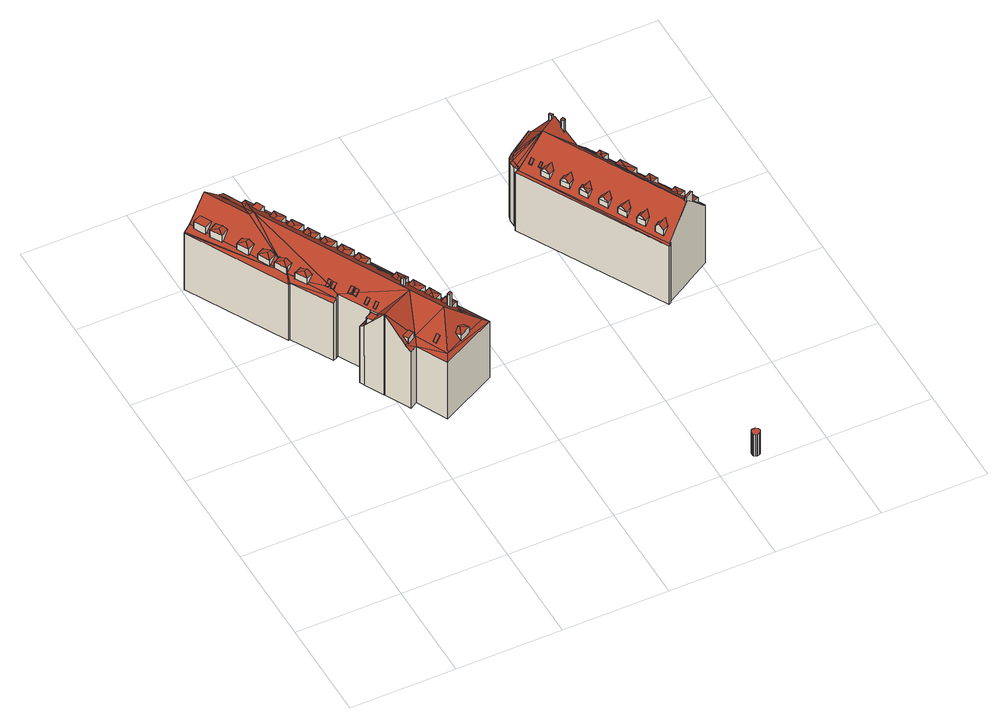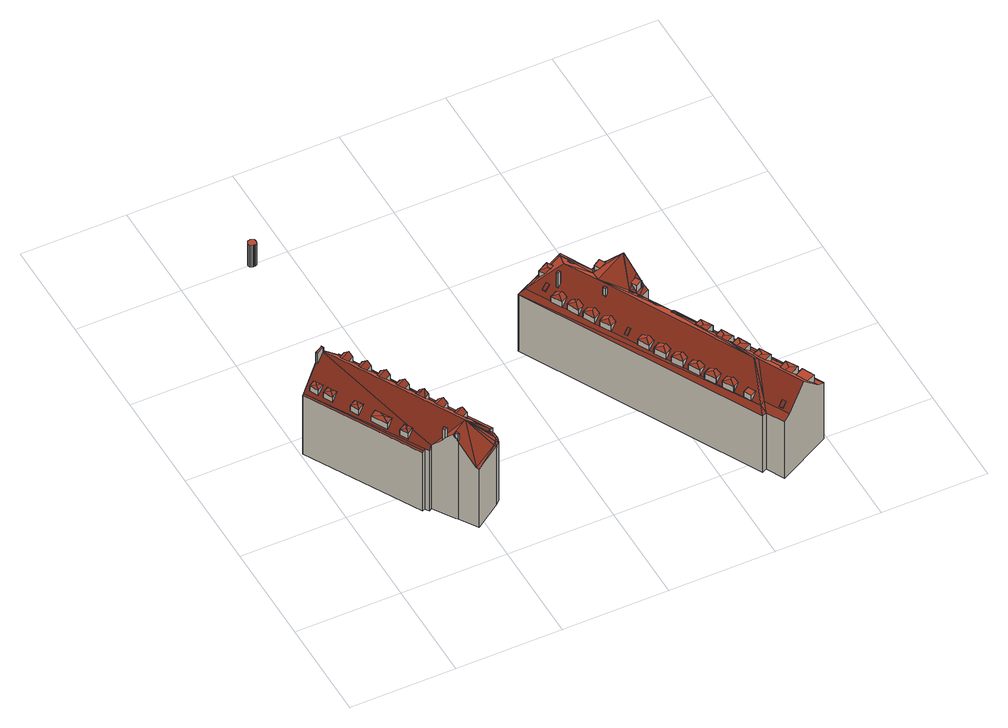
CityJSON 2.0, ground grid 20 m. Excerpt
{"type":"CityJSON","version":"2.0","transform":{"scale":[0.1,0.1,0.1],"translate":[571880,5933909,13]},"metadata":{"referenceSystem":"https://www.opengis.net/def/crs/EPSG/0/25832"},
"CityObjects":{
"building1":{"type":"Building","attributes":{"Grundfläche 2D":"642.432203","Grundhöhe NN":"13.949"},"children":["building1-1","building1-2","building1-3","building1-4","building1-5","building1-6","building1-7","building1-8","building1-9","building1-10","building1-11","building1-12","building1-13","building1-14","building1-15","building1-16","building1-17","building1-18","building1-19","building1-20","building1-21","building1-22","building1-23","building1-24","building1-25","building1-26","building1-27","building1-28","building1-29","building1-30","building1-31","building1-32"],"geometry":[{"type":"Solid","lod":"3","boundaries":[[[[0,1,2]],[[1,0,3,4]],[[5,6,7,8]],[[9,8,7,10,11]],[[12,13,7]],[[13,10,7]],[[14,13,12]],[[15,16,14]],[[17,13,14,18,19]],[[20,21,22,23,24,25,26,27,28,29,30,31,32,33,34,35,36,37,38,39,18,14,16]],[[40,16,15]],[[40,41,42,43]],[[40,43,16]],[[42,44,45,46,43]],[[47,48,47,49]],[[45,50,51,52,53,54,55,56,57,58,49,47,59,46]],[[60,47,49,58,57,56,55,54,53,52,51,50,61,62]],[[61,63,62]],[[62,61,62,60]],[[60,62,63,64,48,47]],[[65,48,64]],[[66,67,65]],[[68,69,48,65,67]],[[70,71,72,73,74,75,76,77]],[[78,79,47,48,80,81,82,83,84]],[[83,82,85,72,71,70,77,76,75,78,84]],[[13,86,10]],[[10,86,75]],[[86,18,39,38,37,36,35,34,33,32,31,30,29,28,27,26,25,24,23,22,21,20,16,78,75]],[[43,78,16]],[[46,78,43]],[[79,78,46,59,47]],[[47,59,47,48]],[[74,87,88,0,89,90,91]],[[0,88,87,74,4,3]],[[91,90,89,92,74]],[[93,74,92]],[[93,75,74]],[[10,94,95,93,8,9,11]],[[10,75,93,95,94]],[[67,72,85,82,81,80,48,69,68]],[[18,86,13,17,19]],[[74,73,1,4]],[[96,0,2,97,98]],[[92,89,0,96,99]],[[93,92,99,100]],[[101,6,5,8,93,100,102]],[[1,73,72,103,104]],[[7,6,101,105]],[[12,7,105,106]],[[14,12,106,107]],[[15,14,107,108]],[[40,15,108,109]],[[41,40,109,110]],[[111,112,113,63,61,50,45,44,42,41,110,114]],[[64,63,113,115]],[[65,64,115,116]],[[66,65,116,117]],[[67,66,117,118]],[[72,67,118,103]],[[2,1,104,97]],[[112,111,114,110,109,108,107,106,105,101,102,100,99,96,98,97,104,103,118,117,116,115,113]]]],"semantics":{"surfaces":[{"type":"RoofSurface"},{"type":"WallSurface"},{"type":"GroundSurface"}],"values":[[0,0,0,0,0,0,0,0,0,0,0,0,0,0,0,0,0,0,0,0,0,0,0,0,0,0,0,0,0,0,0,0,0,0,0,0,0,0,0,0,0,0,1,1,1,1,1,1,1,1,1,1,1,1,1,1,1,1,1,1,1,2]]}}]},
"building1-1":{"type":"BuildingInstallation","parents":["building1"],"geometry":[{"type":"MultiSurface","lod":"3","boundaries":[[[119,120,121,122]],[[122,121,123,124]],[[122,124,119]],[[120,119,125]],[[121,120,125,123]]],"semantics":{"surfaces":[{"type":"RoofSurface"},{"type":"WallSurface"}],"values":[0,1,1,1,1]}}]},
"building1-2":{"type":"BuildingInstallation","parents":["building1"],"geometry":[{"type":"MultiSurface","lod":"3","boundaries":[[[126,127,128,129,130]],[[130,129,131]],[[131,129,128,132,133]],[[126,130,134,54]],[[131,133,53,135]],[[135,134,130,131]]],"semantics":{"surfaces":[{"type":"RoofSurface"},{"type":"WallSurface"}],"values":[0,0,0,1,1,1]}}]},
"building1-3":{"type":"BuildingInstallation","parents":["building1"],"geometry":[{"type":"MultiSurface","lod":"3","boundaries":[[[136,137,138,139,140]],[[137,136,141]],[[142,143,144,145,141,136,140]],[[146,147,137,141]],[[68,81,138,137,147]],[[80,69,146,141,145,144,143]]],"semantics":{"surfaces":[{"type":"RoofSurface"},{"type":"WallSurface"}],"values":[0,0,0,1,1,1]}}]},
"building1-4":{"type":"BuildingInstallation","parents":["building1"],"geometry":[{"type":"MultiSurface","lod":"3","boundaries":[[[148,149,150,151]],[[149,148,152,85]],[[153,154,85,152]],[[155,156,151,150]],[[156,82,153,152,148,151]],[[155,150,149,85,154,85]]],"semantics":{"surfaces":[{"type":"RoofSurface"},{"type":"WallSurface"}],"values":[0,0,1,1,1,1]}}]},
"building1-5":{"type":"BuildingInstallation","parents":["building1"],"geometry":[{"type":"MultiSurface","lod":"3","boundaries":[[[157,158,159,160,161]],[[161,160,162]],[[163,164,162,160,159]],[[32,157,161]],[[33,165,162,164,163,166]],[[165,32,161,162]]],"semantics":{"surfaces":[{"type":"RoofSurface"},{"type":"WallSurface"}],"values":[0,0,0,1,1,1]}}]},
"building1-6":{"type":"BuildingInstallation","parents":["building1"],"geometry":[{"type":"MultiSurface","lod":"3","boundaries":[[[167,168,169,170]],[[170,169,171,172]],[[167,170,172,173]],[[168,167,173,174]],[[171,169,168,174]]],"semantics":{"surfaces":[{"type":"RoofSurface"},{"type":"WallSurface"}],"values":[0,1,1,1,1]}}]},
"building1-7":{"type":"BuildingInstallation","parents":["building1"],"geometry":[{"type":"MultiSurface","lod":"3","boundaries":[[[175,176,90,177,178,179,180]],[[3,181,180,179]],[[181,182,175,180]],[[182,88,176,175]],[[183,3,179,178,177,91,87,184,185]]],"semantics":{"surfaces":[{"type":"RoofSurface"},{"type":"WallSurface"}],"values":[0,1,1,1,1]}}]},
"building1-8":{"type":"BuildingInstallation","parents":["building1"],"geometry":[{"type":"MultiSurface","lod":"3","boundaries":[[[186,187,188,189,190,191,192,193,194]],[[195,196,197,187,186,194,193]],[[198,199,200,192,191,190,189,188,201]],[[200,195,193,192]]],"semantics":{"surfaces":[{"type":"RoofSurface"},{"type":"WallSurface"}],"values":[0,1,1,1]}}]},
"building1-9":{"type":"BuildingInstallation","parents":["building1"],"geometry":[{"type":"MultiSurface","lod":"3","boundaries":[[[202,203,204,205,206,207]],[[207,206,208]],[[209,210,211,208,206,205]],[[212,204,203,202,207,213,28]],[[29,214,208,211,210,209,215]],[[214,213,207,208]]],"semantics":{"surfaces":[{"type":"RoofSurface"},{"type":"WallSurface"}],"values":[0,0,0,1,1,1]}}]},
"building1-10":{"type":"BuildingInstallation","parents":["building1"],"geometry":[{"type":"MultiSurface","lod":"3","boundaries":[[[216,217,218,219]],[[219,218,220,221]],[[216,219,221,222]],[[217,216,222,223]],[[218,217,223,220]]],"semantics":{"surfaces":[{"type":"RoofSurface"},{"type":"WallSurface"}],"values":[0,1,1,1,1]}}]},
"building1-11":{"type":"BuildingInstallation","parents":["building1"],"geometry":[{"type":"MultiSurface","lod":"3","boundaries":[[[224,225,226,227,228]],[[225,224,229]],[[230,231,229,224,228,232,233]],[[226,225,30]],[[31,234,229,231,230,233,235]],[[234,30,225,229]]],"semantics":{"surfaces":[{"type":"RoofSurface"},{"type":"WallSurface"}],"values":[0,0,0,1,1,1]}}]},
"building1-12":{"type":"BuildingInstallation","parents":["building1"],"geometry":[{"type":"MultiSurface","lod":"3","boundaries":[[[236,237,238,239,240]],[[240,239,241]],[[242,241,239,238]],[[58,236,240,62]],[[241,242,57,243]],[[240,241,243,62]]],"semantics":{"surfaces":[{"type":"RoofSurface"},{"type":"WallSurface"}],"values":[0,0,0,1,1,1]}}]},
"building1-13":{"type":"BuildingInstallation","parents":["building1"],"geometry":[{"type":"MultiSurface","lod":"3","boundaries":[[[244,245,246,247,248,249,250]],[[251,252,250,249,248]],[[244,250,252,245]],[[245,253,254,246,245,244]],[[248,247,246,254,251]]],"semantics":{"surfaces":[{"type":"RoofSurface"},{"type":"WallSurface"}],"values":[0,1,1,1,1]}}]},
"building1-14":{"type":"BuildingInstallation","parents":["building1"],"geometry":[{"type":"MultiSurface","lod":"3","boundaries":[[[255,256,257]],[[258,259,260,257,256,261]],[[262,263,264,256,255]],[[264,261,256]],[[265,266,255,257]],[[262,255,266,19]],[[265,257,260,259,17]]],"semantics":{"surfaces":[{"type":"RoofSurface"},{"type":"WallSurface"}],"values":[0,0,0,0,1,1,1]}}]},
"building1-15":{"type":"BuildingInstallation","parents":["building1"],"geometry":[{"type":"MultiSurface","lod":"3","boundaries":[[[267,268,269,270,271,272,273]],[[274,273,272,275]],[[276,277,278,279,275,272,271]],[[280,281,269,270,269,268,267,273,22]],[[282,275,279,278,277,283,23]],[[274,275,282,284]],[[22,273,274,284]]],"semantics":{"surfaces":[{"type":"RoofSurface"},{"type":"WallSurface"}],"values":[0,0,0,1,1,1,1]}}]},
"building1-16":{"type":"BuildingInstallation","parents":["building1"],"geometry":[{"type":"MultiSurface","lod":"3","boundaries":[[[285,286,287,288,289,290]],[[290,289,291]],[[292,293,294,295,296,291,289,288]],[[297,47,285,290]],[[286,285,47]],[[59,49,60,291,296,295,294,293,79]],[[60,297,290,291]]],"semantics":{"surfaces":[{"type":"RoofSurface"},{"type":"WallSurface"}],"values":[0,0,0,1,1,1,1]}}]},
"building1-17":{"type":"BuildingInstallation","parents":["building1"],"geometry":[{"type":"MultiSurface","lod":"3","boundaries":[[[298,299,300,301]],[[302,299,298,303]],[[302,303,304]],[[305,306,301,300]],[[303,298,301,83,307]],[[307,308,304,303]],[[308,309,84,305,300,299,302,304]]],"semantics":{"surfaces":[{"type":"RoofSurface"},{"type":"WallSurface"}],"values":[0,0,0,1,1,1,1]}}]},
"building1-18":{"type":"BuildingInstallation","parents":["building1"],"geometry":[{"type":"MultiSurface","lod":"3","boundaries":[[[310,311,312]],[[313,314,315,316,311,310]],[[317,318,312,311,316]],[[319,26,320,314,313,310]],[[312,318,27,321]],[[321,319,310,312]]],"semantics":{"surfaces":[{"type":"RoofSurface"},{"type":"WallSurface"}],"values":[0,0,0,1,1,1]}}]},
"building1-19":{"type":"BuildingInstallation","parents":["building1"],"geometry":[{"type":"MultiSurface","lod":"3","boundaries":[[[322,323,324]],[[322,325,326,327,328,329,323]],[[330,331,332,333,324,323,329]],[[322,334,20,325]],[[335,326,325,20]],[[327,326,335,336,328]],[[337,338,21,324,333,332,331,330,339]],[[21,334,322,324]]],"semantics":{"surfaces":[{"type":"RoofSurface"},{"type":"WallSurface"}],"values":[0,0,0,1,1,1,1,1]}}]},
"building1-20":{"type":"BuildingInstallation","parents":["building1"],"geometry":[{"type":"MultiSurface","lod":"3","boundaries":[[[340,341,342,343]],[[343,342,344,345]],[[346,340,343,345]],[[341,340,346,347]],[[344,342,341,347]]],"semantics":{"surfaces":[{"type":"RoofSurface"},{"type":"WallSurface"}],"values":[0,1,1,1,1]}}]},
"building1-21":{"type":"BuildingInstallation","parents":["building1"],"geometry":[{"type":"MultiSurface","lod":"3","boundaries":[[[348,349,350,351,352,353]],[[354,355,349,348]],[[355,356,357,351,350,349]],[[357,358,352,351]],[[358,359,354,348,353,352]]],"semantics":{"surfaces":[{"type":"RoofSurface"},{"type":"WallSurface"}],"values":[0,1,1,1,1]}}]},
"building1-22":{"type":"BuildingInstallation","parents":["building1"],"geometry":[{"type":"MultiSurface","lod":"3","boundaries":[[[360,361,362,363,364]],[[364,363,365]],[[365,363,362,366,367]],[[360,364,368,56]],[[365,367,55,369]],[[369,368,364,365]]],"semantics":{"surfaces":[{"type":"RoofSurface"},{"type":"WallSurface"}],"values":[0,0,0,1,1,1]}}]},
"building1-23":{"type":"BuildingInstallation","parents":["building1"],"geometry":[{"type":"MultiSurface","lod":"3","boundaries":[[[370,371,372,373,374,375]],[[375,374,376]],[[376,374,373,377,378]],[[371,370,375,34,379]],[[35,376,378]],[[35,34,375,376]]],"semantics":{"surfaces":[{"type":"RoofSurface"},{"type":"WallSurface"}],"values":[0,0,0,1,1,1]}}]},
"building1-24":{"type":"BuildingInstallation","parents":["building1"],"geometry":[{"type":"MultiSurface","lod":"3","boundaries":[[[380,381,382,383]],[[383,382,384,385]],[[380,383,385,386]],[[381,380,386,387]],[[382,381,387,384]]],"semantics":{"surfaces":[{"type":"RoofSurface"},{"type":"WallSurface"}],"values":[0,1,1,1,1]}}]},
"building1-25":{"type":"BuildingInstallation","parents":["building1"],"geometry":[{"type":"MultiSurface","lod":"3","boundaries":[[[388,389,390,391]],[[391,390,392,52]],[[389,388,51,393]],[[393,392,390,389]]],"semantics":{"surfaces":[{"type":"RoofSurface"},{"type":"WallSurface"}],"values":[0,1,1,1]}}]},
"building1-26":{"type":"BuildingInstallation","parents":["building1"],"geometry":[{"type":"MultiSurface","lod":"3","boundaries":[[[394,395,396,397,398,399,400]],[[396,395,401]],[[394,402,395]],[[402,403,395]],[[401,395,403,404,405]],[[397,396,406,24,398]],[[401,405,25]],[[25,406,396,401]]],"semantics":{"surfaces":[{"type":"RoofSurface"},{"type":"WallSurface"}],"values":[0,0,0,0,0,1,1,1]}}]},
"building1-27":{"type":"BuildingInstallation","parents":["building1"],"geometry":[{"type":"MultiSurface","lod":"3","boundaries":[[[407,408,409,410,411]],[[411,410,412]],[[413,410,409,414,415,416,417]],[[412,410,413]],[[38,407,411]],[[416,39,413,417]],[[412,413,39,418]],[[418,38,411,412]]],"semantics":{"surfaces":[{"type":"RoofSurface"},{"type":"WallSurface"}],"values":[0,0,0,0,1,1,1,1]}}]},
"building1-28":{"type":"BuildingInstallation","parents":["building1"],"geometry":[{"type":"MultiSurface","lod":"3","boundaries":[[[419,420,421,422,423,424,425]],[[425,424,426]],[[423,427,424]],[[426,424,427,428]],[[421,420,419,425,429,36]],[[37,426,428]],[[37,429,425,426]]],"semantics":{"surfaces":[{"type":"RoofSurface"},{"type":"WallSurface"}],"values":[0,0,0,0,1,1,1]}}]},
"building1-29":{"type":"BuildingInstallation","parents":["building1"],"geometry":[{"type":"MultiSurface","lod":"3","boundaries":[[[95,430,431,432,433,434]],[[435,436,433,432]],[[436,11,94,434,433]],[[9,431,430]],[[432,431,9,435]]],"semantics":{"surfaces":[{"type":"RoofSurface"},{"type":"WallSurface"}],"values":[0,1,1,1,1]}}]},
"building1-30":{"type":"BuildingInstallation","parents":["building1"],"geometry":[{"type":"MultiSurface","lod":"3","boundaries":[[[437,438,439,440]],[[441,437,440,442]],[[443,442,440,439,444,76]],[[441,442,443,445]],[[446,438,437,441,445,77]],[[439,438,446,444]]],"semantics":{"surfaces":[{"type":"RoofSurface"},{"type":"WallSurface"}],"values":[0,0,1,1,1,1]}}]},
"building1-31":{"type":"BuildingInstallation","parents":["building1"],"geometry":[{"type":"MultiSurface","lod":"3","boundaries":[[[447,448,449,450,451]],[[448,447,452]],[[450,449,453,454]],[[451,450,454,455]],[[456,452,447,451,455,71]],[[453,449,448,452,456,70]]],"semantics":{"surfaces":[{"type":"RoofSurface"},{"type":"WallSurface"}],"values":[0,0,1,1,1,1]}}]},
"building1-32":{"type":"BuildingInstallation","parents":["building1"],"geometry":[{"type":"MultiSurface","lod":"3","boundaries":[[[457,458,459,460]],[[461,458,457,462]],[[461,463,459,458]],[[460,459,463,464]],[[464,462,457,460]]],"semantics":{"surfaces":[{"type":"RoofSurface"},{"type":"WallSurface"}],"values":[0,1,1,1,1]}}]},
"building2":{"type":"Building","attributes":{"Grundfläche 2D":"1.735998","Grundhöhe NN":"15.320"},"geometry":[{"type":"Solid","lod":"3","boundaries":[[[[465,466,467,468,469,470,471,472,473,474,475,476,477,478,479,480,481,482,483,484,485]],[[486,487,472,471]],[[487,488,473,472]],[[488,489,474,473]],[[489,490,475,474]],[[490,491,476,475]],[[491,492,477,476]],[[492,493,478,477]],[[493,494,479,478]],[[494,495,480,479]],[[495,496,481,480]],[[496,497,482,481]],[[497,498,483,482]],[[498,499,484,483]],[[499,500,485,484]],[[500,501,465,485]],[[501,502,466,465]],[[502,503,467,466]],[[503,504,468,467]],[[505,486,471,470]],[[504,506,469,468]],[[506,505,470,469]],[[498,497,496,495,494,493,492,491,490,489,488,487,486,505,506,504,503,502,501,500,499]]]],"semantics":{"surfaces":[{"type":"RoofSurface"},{"type":"WallSurface"},{"type":"GroundSurface"}],"values":[[0,1,1,1,1,1,1,1,1,1,1,1,1,1,1,1,1,1,1,1,1,1,2]]}}]},
"building3":{"type":"Building","attributes":{"Grundfläche 2D":"369.502366","Grundhöhe NN":"15.345"},"children":["building3-1","building3-2","building3-3","building3-4","building3-5","building3-6","building3-7","building3-8","building3-9","building3-10","building3-11","building3-12","building3-13","building3-14","building3-15","building3-16","building3-17"],"geometry":[{"type":"Solid","lod":"3","boundaries":[[[[507,508,509]],[[510,508,507]],[[509,508,511]],[[512,513,514,515,516,517,518,519]],[[520,521,515]],[[515,521,516]],[[522,521,520]],[[523,524,522]],[[524,521,522]],[[525,526,523]],[[523,526,524]],[[527,528,526,525]],[[511,528,527]],[[508,529,511]],[[529,528,511]],[[516,529,508]],[[516,521,524]],[[524,526,516]],[[530,531,516,508,510,532,533,534]],[[516,528,529]],[[535,536,537,538,539,540,530,541,542]],[[538,537,516,531,530,540,539]],[[543,535,542]],[[544,545,543,542]],[[546,518,517,516,537,547]],[[526,528,516]],[[507,509,548,549]],[[550,532,510,507,549,551]],[[533,532,550,552]],[[553,554,555,544,542,541,530,534,533,552,556]],[[545,544,555,557]],[[558,535,543,545,557,559]],[[536,535,558,560]],[[537,536,560,561]],[[562,563,564,565,514,513,512,519,518,546,547,537,561,566]],[[520,515,514,565,567]],[[522,520,567,568]],[[523,522,568,569]],[[525,523,569,570]],[[527,525,570,571]],[[511,527,571,572]],[[509,511,572,548]],[[564,563,562,566,561,560,558,559,557,555,554,553,556,552,550,551,549,548,572,571,570,569,568,567,565]]]],"semantics":{"surfaces":[{"type":"RoofSurface"},{"type":"WallSurface"},{"type":"GroundSurface"}],"values":[[0,0,0,0,0,0,0,0,0,0,0,0,0,0,0,0,0,0,0,0,0,0,0,0,0,0,1,1,1,1,1,1,1,1,1,1,1,1,1,1,1,1,2]]}}]},
"building3-1":{"type":"BuildingInstallation","parents":["building3"],"geometry":[{"type":"MultiSurface","lod":"3","boundaries":[[[573,574,575,576,577,578,579,580,581]],[[519,512,513,514,573,581,580,579]],[[574,573,514,582]],[[575,574,582,583]],[[575,583,584,576]],[[519,579,578,577,576,584,585,586]]],"semantics":{"surfaces":[{"type":"RoofSurface"},{"type":"WallSurface"}],"values":[0,1,1,1,1,1]}}]},
"building3-2":{"type":"BuildingInstallation","parents":["building3"],"geometry":[{"type":"MultiSurface","lod":"3","boundaries":[[[587,588,589,590,591,592,593]],[[534,530,541,591,590,589]],[[541,594,592,591]],[[592,594,540,593]],[[595,588,587,593,540,531]],[[595,534,589,588]]],"semantics":{"surfaces":[{"type":"RoofSurface"},{"type":"WallSurface"}],"values":[0,1,1,1,1,1]}}]},
"building3-3":{"type":"BuildingInstallation","parents":["building3"],"geometry":[{"type":"MultiSurface","lod":"3","boundaries":[[[596,597,598,599,600]],[[601,597,596,602,603]],[[598,597,601]],[[599,598,604]],[[605,601,603]],[[605,604,598,601]]],"semantics":{"surfaces":[{"type":"RoofSurface"},{"type":"WallSurface"}],"values":[0,0,1,1,1,1]}}]},
"building3-4":{"type":"BuildingInstallation","parents":["building3"],"geometry":[{"type":"MultiSurface","lod":"3","boundaries":[[[606,607,608,609]],[[610,607,606]],[[611,606,609]],[[606,611,612,610]],[[608,613,609]],[[611,609,613,614]],[[611,614,612]]],"semantics":{"surfaces":[{"type":"RoofSurface"},{"type":"WallSurface"}],"values":[0,0,0,0,1,1,1]}}]},
"building3-5":{"type":"BuildingInstallation","parents":["building3"],"geometry":[{"type":"MultiSurface","lod":"3","boundaries":[[[615,616,617]],[[616,618,619,617]],[[616,615,620,621]],[[621,618,616]],[[615,617,622,623]],[[615,623,620]],[[619,622,617]]],"semantics":{"surfaces":[{"type":"RoofSurface"},{"type":"WallSurface"}],"values":[0,0,0,0,1,1,1]}}]},
"building3-6":{"type":"BuildingInstallation","parents":["building3"],"geometry":[{"type":"MultiSurface","lod":"3","boundaries":[[[624,625,626,627,628]],[[629,624,628,630,631]],[[632,629,631]],[[632,633,625,624,629]],[[626,625,633]]],"semantics":{"surfaces":[{"type":"RoofSurface"},{"type":"WallSurface"}],"values":[0,0,1,1,1]}}]},
"building3-7":{"type":"BuildingInstallation","parents":["building3"],"geometry":[{"type":"MultiSurface","lod":"3","boundaries":[[[634,635,636,637]],[[638,634,637,639]],[[635,634,638]],[[636,635,640]],[[638,639,641]],[[641,640,635,638]]],"semantics":{"surfaces":[{"type":"RoofSurface"},{"type":"WallSurface"}],"values":[0,0,1,1,1,1]}}]},
"building3-8":{"type":"BuildingInstallation","parents":["building3"],"geometry":[{"type":"MultiSurface","lod":"3","boundaries":[[[642,643,644]],[[643,645,646,644]],[[643,642,647,648]],[[648,645,643]],[[642,644,649,650]],[[642,650,647]],[[646,649,644]]],"semantics":{"surfaces":[{"type":"RoofSurface"},{"type":"WallSurface"}],"values":[0,0,0,0,1,1,1]}}]},
"building3-9":{"type":"BuildingInstallation","parents":["building3"],"geometry":[{"type":"MultiSurface","lod":"3","boundaries":[[[651,652,653,654,655]],[[656,655,654,657,658]],[[651,655,656]],[[656,658,659]],[[659,660,651,656]],[[660,652,651]]],"semantics":{"surfaces":[{"type":"RoofSurface"},{"type":"WallSurface"}],"values":[0,0,1,1,1,1]}}]},
"building3-10":{"type":"BuildingInstallation","parents":["building3"],"geometry":[{"type":"MultiSurface","lod":"3","boundaries":[[[661,662,663,664]],[[664,663,547,546]],[[546,665,661,664]],[[662,661,665,666]],[[666,547,663,662]]],"semantics":{"surfaces":[{"type":"RoofSurface"},{"type":"WallSurface"}],"values":[0,1,1,1,1]}}]},
"building3-11":{"type":"BuildingInstallation","parents":["building3"],"geometry":[{"type":"MultiSurface","lod":"3","boundaries":[[[667,668,669,670,671]],[[668,667,672,673]],[[669,668,673]],[[674,670,669]],[[675,673,672]],[[675,674,669,673]]],"semantics":{"surfaces":[{"type":"RoofSurface"},{"type":"WallSurface"}],"values":[0,0,1,1,1,1]}}]},
"building3-12":{"type":"BuildingInstallation","parents":["building3"],"geometry":[{"type":"MultiSurface","lod":"3","boundaries":[[[676,677,678,679]],[[679,680,676]],[[680,681,676]],[[676,681,682,683]],[[677,676,683]],[[678,677,684]],[[683,682,685]],[[685,684,677,683]]],"semantics":{"surfaces":[{"type":"RoofSurface"},{"type":"WallSurface"}],"values":[0,0,0,0,1,1,1,1]}}]},
"building3-13":{"type":"BuildingInstallation","parents":["building3"],"geometry":[{"type":"MultiSurface","lod":"3","boundaries":[[[686,687,688,689]],[[689,688,690,691]],[[686,689,691,692]],[[688,687,693,690]],[[687,686,692,693]]],"semantics":{"surfaces":[{"type":"RoofSurface"},{"type":"WallSurface"}],"values":[0,1,1,1,1]}}]},
"building3-14":{"type":"BuildingInstallation","parents":["building3"],"geometry":[{"type":"MultiSurface","lod":"3","boundaries":[[[694,695,696,697]],[[697,696,698,699]],[[694,697,699,700]],[[695,694,700,701]],[[696,695,701,698]]],"semantics":{"surfaces":[{"type":"RoofSurface"},{"type":"WallSurface"}],"values":[0,1,1,1,1]}}]},
"building3-15":{"type":"BuildingInstallation","parents":["building3"],"geometry":[{"type":"MultiSurface","lod":"3","boundaries":[[[702,703,704]],[[705,706,704,703,707]],[[708,703,702]],[[709,710,708]],[[703,708,710,711]],[[703,711,539,707]],[[712,713,702,704]],[[538,709,708,702,713]],[[704,706,705,714,712]]],"semantics":{"surfaces":[{"type":"RoofSurface"},{"type":"WallSurface"}],"values":[0,0,0,0,0,0,1,1,1]}}]},
"building3-16":{"type":"BuildingInstallation","parents":["building3"],"geometry":[{"type":"MultiSurface","lod":"3","boundaries":[[[715,716,717,718]],[[719,715,718,720]],[[716,715,719]],[[717,716,721]],[[719,720,722]],[[722,721,716,719]]],"semantics":{"surfaces":[{"type":"RoofSurface"},{"type":"WallSurface"}],"values":[0,0,1,1,1,1]}}]},
"building3-17":{"type":"BuildingInstallation","parents":["building3"],"geometry":[{"type":"MultiSurface","lod":"3","boundaries":[[[723,724,725]],[[724,726,727,725]],[[728,724,723]],[[724,728,729]],[[729,726,724]],[[730,731,723,725]],[[723,731,728]],[[725,727,730]]],"semantics":{"surfaces":[{"type":"RoofSurface"},{"type":"WallSurface"}],"values":[0,0,0,0,0,1,1,1]}}]}
},
"vertices":[
[170,465,148],[193,486,142],[166,472,142],[189,474,148],[198,478,148],[210,389,150],[215,379,143],[228,387,143],[210,389,151],[215,392,151],[234,402,151],[229,399,151],[258,329,143],[264,341,151],[364,383,143],[132,824,143],[128,808,151],[297,358,151],[351,385,151],[318,369,151],[153,760,151],[165,739,151],[170,729,151],[181,708,151],[185,699,151],[197,678,151],[202,669,151],[213,647,151],[218,638,151],[229,617,151],[234,608,151],[245,586,151],[270,539,151],[281,518,151],[286,510,151],[297,488,151],[301,480,151],[312,459,151],[317,451,151],[327,430,151],[124,820,143],[106,854,143],[94,848,151],[118,802,151],[60,830,190],[57,828,193],[100,746,193],[112,632,151],[112,631,151],[101,654,151],[20,809,151],[25,800,151],[36,778,151],[41,770,151],[52,748,151],[65,722,151],[77,700,151],[85,684,151],[97,662,151],[110,658,161],[99,653,150],[7,802,144],[94,660,150],[6,801,143],[106,614,143],[109,616,143],[151,538,145],[157,541,151],[131,593,151],[120,616,151],[180,528,165],[175,532,163],[162,544,157],[193,486,157],[201,472,157],[254,461,198],[188,521,169],[182,526,166],[107,744,197],[111,659,162],[121,616,152],[133,594,154],[157,561,160],[157,564,161],[155,570,162],[159,554,159],[288,400,197],[191,470,154],[176,466,150],[177,451,167],[184,457,164],[193,465,160],[189,427,200],[190,427,200],[226,407,160],[222,408,164],[170,464,9],[166,472,9],[170,465,9],[189,427,9],[190,427,9],[215,379,9],[210,389,9],[162,544,9],[193,486,9],[228,387,9],[258,329,9],[364,383,9],[132,824,9],[124,820,9],[106,854,9],[57,828,9],[7,802,9],[6,801,9],[60,830,9],[106,614,9],[109,616,9],[151,538,9],[157,541,9],
[252,564,155],[244,560,165],[247,554,165],[255,558,156],[247,554,164],[255,558,155],[244,560,164],
[64,755,166],[63,758,166],[60,766,167],[52,763,167],[49,747,166],[37,768,166],[55,774,166],[53,777,166],[49,747,149],[37,768,149],
[133,608,167],[130,593,164],[143,599,164],[141,604,165],[139,611,167],[118,615,164],[135,617,165],[132,622,164],[121,616,164],[120,616,164],[118,615,149],[130,593,150],
[157,561,161],[159,554,160],[167,558,168],[164,564,168],[156,560,159],[156,560,158],[159,554,158],[167,558,167],[164,564,167],
[258,533,164],[259,526,166],[260,520,168],[267,524,168],[270,539,164],[281,519,164],[269,512,164],[281,518,164],[281,519,151],[281,518,152],
[189,500,161],[192,495,161],[200,499,169],[197,504,170],[200,499,168],[197,504,169],[189,500,160],[192,495,160],
[176,467,164],[182,456,164],[195,462,164],[190,471,164],[189,474,164],[177,468,164],[177,468,149],[176,467,149],[189,474,149],[190,471,153],[190,471,152],
[134,790,164],[125,785,164],[132,771,164],[139,775,164],[140,775,164],[143,777,164],[144,777,164],[137,791,164],[136,791,164],[137,791,151],[136,791,152],[134,790,154],[140,775,156],[143,777,152],[144,777,151],[139,775,157],
[218,638,164],[217,638,164],[205,632,164],[208,619,167],[215,623,167],[218,639,164],[230,617,164],[217,610,164],[228,616,164],[229,617,164],[217,638,152],[218,639,151],[230,617,151],[228,616,152],
[99,834,155],[91,830,164],[95,823,164],[103,827,154],[95,823,163],[103,827,153],[99,834,154],[91,830,163],
[231,592,167],[234,608,164],[221,601,164],[223,597,165],[224,589,167],[245,587,164],[244,586,164],[245,586,164],[230,583,165],[233,580,164],[245,587,151],[244,586,152],
[108,667,164],[105,678,166],[105,679,167],[98,676,167],[94,660,164],[83,683,164],[97,690,164],[83,683,150],
[205,489,170],[205,489,169],[198,485,161],[198,484,161],[200,480,161],[204,482,165],[208,484,169],[200,480,160],[208,484,168],[205,489,168],[198,485,160],
[318,368,164],[303,371,168],[297,357,164],[295,372,166],[291,368,164],[297,358,164],[300,376,167],[312,379,164],[307,378,166],[300,376,168],[297,357,150],[318,368,151],
[169,728,164],[159,723,164],[158,723,164],[157,722,164],[161,710,167],[167,713,167],[170,729,164],[171,728,164],[182,708,164],[166,704,165],[169,701,164],[180,707,164],[181,708,164],[169,728,152],[159,723,163],[182,708,151],[180,707,152],[171,728,151],
[112,632,164],[124,637,164],[122,642,165],[120,650,167],[114,646,167],[110,630,164],[99,653,164],[117,655,165],[113,660,164],[111,659,164],[110,658,164],[101,654,164],[110,630,150],
[157,564,162],[155,570,163],[151,569,159],[154,563,159],[159,573,168],[162,567,168],[160,573,168],[151,569,158],[154,563,158],[162,567,167],[160,573,167],[159,573,167],
[202,669,164],[199,653,167],[214,648,164],[201,668,164],[189,662,164],[190,657,165],[192,650,167],[197,644,165],[201,641,164],[202,669,150],[201,668,152],[214,648,150],
[154,760,164],[151,744,167],[165,739,164],[153,760,164],[152,759,164],[147,756,164],[141,753,164],[144,741,167],[152,732,164],[154,733,164],[155,734,164],[164,738,164],[154,760,151],[152,759,152],[147,756,158],[155,734,161],[164,738,152],[154,733,162],
[253,373,156],[256,367,156],[265,371,166],[262,378,166],[265,371,165],[262,378,165],[253,373,155],[256,367,155],
[304,420,203],[306,416,203],[309,418,203],[312,419,203],[310,423,203],[306,421,203],[304,420,175],[306,416,175],[309,418,171],[312,419,169],[310,423,169],[306,421,173],
[88,706,164],[87,710,165],[85,718,167],[78,715,167],[74,699,164],[63,721,164],[79,725,165],[77,728,164],[74,699,150],[63,721,150],
[285,510,164],[273,503,164],[274,501,165],[276,491,168],[282,494,168],[286,510,164],[297,488,164],[280,486,166],[285,482,164],[285,510,152],
[258,485,203],[256,491,203],[252,489,203],[255,484,203],[252,489,188],[255,484,188],[258,485,184],[256,491,184],
[38,806,166],[22,798,166],[33,776,166],[49,784,166],[33,776,149],[22,798,149],
[176,680,167],[183,684,167],[186,700,164],[185,699,164],[173,693,164],[174,689,165],[176,682,167],[197,678,164],[178,678,166],[179,678,166],[181,675,165],[184,671,164],[186,700,151],
[304,444,164],[305,439,166],[307,432,168],[314,435,168],[317,451,164],[328,430,164],[327,430,164],[311,428,166],[314,425,164],[315,424,164],[322,428,164],[328,430,151],
[301,480,164],[290,475,164],[289,474,164],[290,468,166],[291,462,168],[298,465,168],[301,481,164],[312,459,164],[296,456,166],[300,453,164],[301,481,151],
[210,402,164],[215,392,164],[216,391,164],[230,399,164],[224,410,164],[216,391,151],[230,399,151],
[182,526,167],[180,525,164],[183,518,164],[188,521,170],[188,528,173],[191,522,173],[191,522,172],[183,518,163],[188,528,172],[180,525,163],
[175,532,164],[180,528,166],[187,531,173],[184,537,173],[175,533,164],[178,527,164],[187,531,172],[184,537,172],[175,533,163],[178,527,163],
[322,402,169],[331,406,160],[328,412,160],[319,409,169],[331,406,159],[322,402,168],[328,412,158],[319,409,167],
[672,17,74],[669,17,74],[667,16,74],[666,14,74],[665,11,74],[665,9,74],[665,7,74],[666,5,74],[668,4,74],[670,3,74],[672,2,74],[675,3,74],[677,4,74],[678,5,74],[679,7,74],[680,9,74],[680,11,74],[679,14,74],[677,15,74],[675,17,74],[674,17,74],[665,7,23],[666,5,23],[668,4,23],[670,3,23],[672,2,23],[675,3,23],[677,4,23],[678,5,23],[679,7,23],[680,9,23],[680,11,23],[679,14,23],[677,15,23],[675,17,23],[674,17,23],[672,17,23],[669,17,23],[667,16,23],[666,14,23],[665,9,23],[665,11,23],
[703,386,161],[560,659,163],[554,658,161],[707,388,163],[562,662,161],[644,697,214],[643,698,212],[641,701,208],[622,730,163],[613,672,220],[643,691,220],[647,693,220],[645,696,216],[619,734,161],[572,697,163],[568,700,161],[561,693,161],[566,690,163],[558,683,161],[562,682,163],[558,669,161],[563,670,163],[566,663,163],[752,416,220],[751,419,220],[708,389,165],[707,390,165],[751,415,219],[680,655,166],[675,662,166],[670,658,173],[684,617,181],[688,606,183],[751,420,219],[766,424,204],[799,443,163],[682,655,163],[802,445,161],[685,657,161],[655,681,204],[658,676,197],[554,658,23],[703,386,23],[708,389,23],[707,388,23],[707,390,23],[752,416,23],[799,443,23],[802,445,23],[751,415,23],[685,657,23],[680,655,23],[682,655,23],[675,662,23],[670,658,23],[645,696,23],[644,697,23],[643,698,23],[641,701,23],[647,693,23],[619,734,23],[568,700,23],[561,693,23],[558,683,23],[558,669,23],[562,662,23],
[641,701,224],[638,699,224],[641,693,224],[642,694,224],[643,694,224],[644,695,224],[645,696,224],[644,697,224],[643,698,224],[638,699,208],[641,693,216],[642,694,216],[643,694,216],[644,695,216],
[751,419,228],[749,419,228],[751,415,228],[752,416,228],[766,424,228],[764,427,228],[751,420,228],[764,427,204],[749,419,219],
[606,626,190],[590,617,190],[594,609,182],[604,614,182],[604,615,183],[585,625,182],[596,630,183],[595,630,182],[594,609,170],[585,625,170],
[780,453,183],[777,445,183],[779,442,183],[790,448,181],[771,454,183],[782,464,181],[770,458,183],[790,448,169],[782,464,169],
[768,489,181],[765,476,183],[777,472,181],[763,469,183],[765,466,183],[756,482,183],[758,479,183],[777,472,169],[768,489,169],
[699,414,190],[703,405,182],[714,411,182],[714,412,182],[716,423,190],[695,421,182],[706,427,182],[705,427,182],[695,421,169],[703,405,169],
[608,582,190],[613,574,182],[623,579,182],[625,591,190],[604,590,182],[614,596,182],[613,574,170],[604,590,170],
[743,536,181],[740,524,183],[751,520,181],[737,516,183],[739,514,183],[730,529,183],[732,526,183],[751,520,168],[743,536,168],
[668,471,182],[678,477,182],[679,478,182],[680,489,190],[663,480,190],[659,488,182],[670,493,182],[669,493,182],[659,488,169],[668,471,169],
[651,679,224],[654,673,224],[658,676,224],[655,681,224],[651,679,204],[654,673,196],
[699,456,190],[681,447,190],[686,438,182],[696,444,182],[697,445,182],[688,460,182],[677,454,182],[686,438,169],[677,454,169],
[627,549,190],[631,540,182],[641,546,182],[641,547,182],[643,558,190],[633,562,182],[632,563,182],[622,557,182],[631,540,170],[622,557,170],
[595,636,186],[593,640,186],[587,637,179],[589,633,178],[587,637,178],[589,633,177],[595,636,185],[593,640,185],
[577,652,177],[580,647,177],[586,650,185],[583,656,185],[586,650,184],[583,656,184],[577,652,176],[580,647,176],
[695,623,181],[693,612,183],[703,608,181],[691,601,183],[695,604,182],[690,602,183],[684,617,182],[682,617,183],[684,614,183],[686,608,183],[703,608,167],[695,623,167],[695,604,177],
[645,514,190],[650,505,182],[660,511,182],[662,523,190],[641,522,182],[651,527,182],[650,505,169],[641,522,169],
[715,587,181],[714,568,183],[731,557,181],[715,556,183],[719,550,183],[703,580,183],[710,566,183],[731,557,168],[715,587,168]
]}
